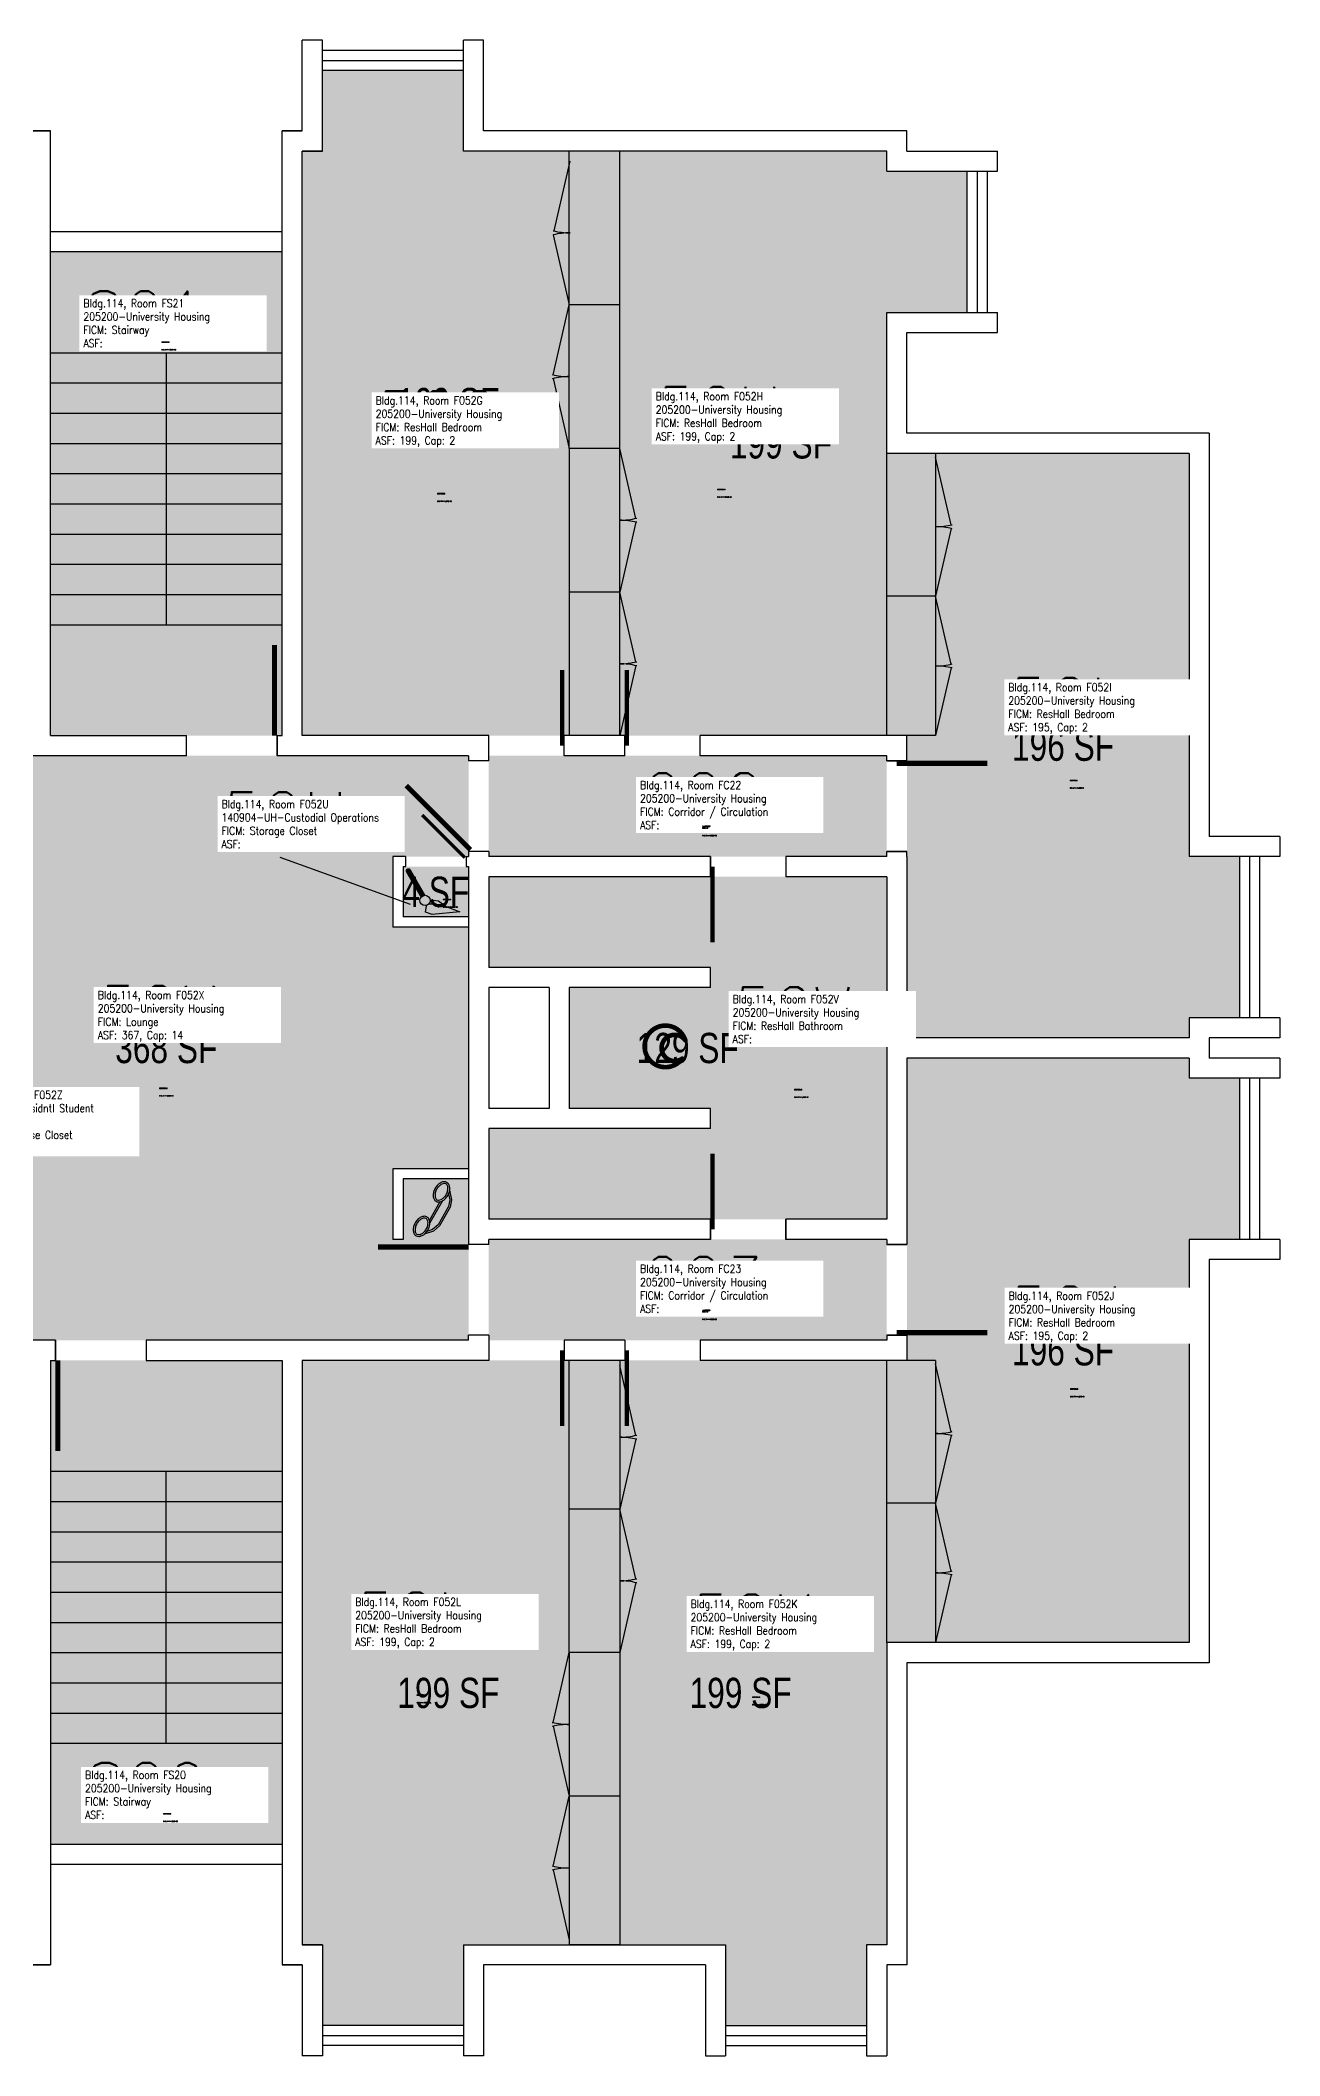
# Model space of a CAD drawing. Header units: inches. Extents: x 0 to 3144, y 0 to 2660.
# Drawn here: x 2652 to 3144, y 1860 to 2660 of the extents above; entities that cross this region are included whole.
import ezdxf
from ezdxf.enums import TextEntityAlignment as Align

# ---------------------------------------------------------------- set-up
doc = ezdxf.new("R2010")
doc.units = ezdxf.units.IN
doc.header["$LTSCALE"] = 10
doc.header["$MEASUREMENT"] = 0
doc.layers.get('0').update_dxf_attribs({"linetype": 'CONTINUOUS'})
for name, color, linetype in [('A-DOOR', 2, 'CONTINUOUS'), ('A-FLOR', 3, 'CONTINUOUS'), ('A-GLAZ', 1, 'CONTINUOUS'), ('A-GLAZ-SILL', 2, 'CONTINUOUS'), ('A-IDEN-CNUM', 7, 'CONTINUOUS'), ('A-IDEN-ICON', 4, 'CONTINUOUS'), ('A-IDEN-RNUM', 7, 'CONTINUOUS'), ('A-IDEN-SNUM', 4, 'CONTINUOUS'), ('A-IDEN-VNUM', 4, 'CONTINUOUS'), ('A-WALL', 5, 'CONTINUOUS'), ('AREA-TEXT', 3, 'CONTINUOUS'), ('Rooms-Category-Color', 7, 'CONTINUOUS'), ('Rooms-College-Color', 7, 'CONTINUOUS'), ('Rooms-Department-Color', 7, 'CONTINUOUS'), ('Rooms-Division-Color', 7, 'CONTINUOUS'), ('Rooms-Information', 7, 'CONTINUOUS')]:
    doc.layers.add(name, color=color, linetype=linetype)
doc.styles.add('AREA', font='arial.ttf', dxfattribs={"width": 0.75, "height": 24})
doc.styles.add('ROOMSNUMBER', font='txt.shx', dxfattribs={"height": 0.03})
doc.styles.add('ROOMVNUMBER', font='simplex.shx', dxfattribs={"width": 0.85})

# ---------------------------------------------------------------- blocks, each defined once
blk = doc.blocks.new('CPBATH')
at = {"color": 0, "linetype": 'ByBlock', "const_width": 0.0127}
for points in [[(0.0571, 0.0168, 0.861492), (-0.0551, 0, 1)], [(-0.0551, 0, 0.726902), (0.0487, -0.0337, 1)], [(0.0571, 0.0168, 0.729002), (-0.0084, -0.0042, 1)], [(-0.0084, -0.0042, 0.609468), (0.0487, -0.0337, 1)]]:
    blk.add_lwpolyline(points, format="xyb", dxfattribs=at)
at = {"color": 0, "linetype": 'ByBlock', "const_width": 0.00637}
for points in [[(0.0544, 0.0152, 1), (0.0599, 0.0184, 1)], [(0.0459, -0.0353, 1), (0.0515, -0.0321, 1)]]:
    blk.add_lwpolyline(points, format="xyb", close=True, dxfattribs=at)
blk = doc.blocks.new('CPPHONE')
at = {"color": 0, "linetype": 'ByBlock'}
for p, q in [((0.0096, 0.0252), (-0.0196, -0.0252)), ((0.0169, 0.0279), (-0.0182, -0.0329))]:
    blk.add_line(p, q, dxfattribs=at)
for points in [[(0.0364, 0.0572), (0.0417, 0.0308), (0.0382, 0.0108), (0.0082, -0.0411), (-0.0083, -0.0558), (-0.0338, -0.0645)], [(0.0334, 0.047), (0.0366, 0.0307), (0.0334, 0.0126), (0.0043, -0.0379), (-0.0109, -0.0514), (-0.0265, -0.0567)]]:
    blk.add_lwpolyline(points, dxfattribs=at)
for points in [[(0.0288, 0.0786, 0.139889), (0.0216, 0.0804, 0.107118), (0.0122, 0.0781, 0.079812), (0.0039, 0.0722, 0.067459), (-0.0035, 0.0626, 0.067459), (-0.008, 0.0515, 0.079812), (-0.009, 0.0413, 0.107118), (-0.0064, 0.032, 0.139889), (-0.0012, 0.0267, 0.139889), (0.0061, 0.0248, 0.107118), (0.0155, 0.0272, 0.079812), (0.0238, 0.0331, 0.067459), (0.0312, 0.0426, 0.067459), (0.0357, 0.0538, 0.079812), (0.0367, 0.0639, 0.107118), (0.034, 0.0732, 0.139889)], [(0.0263, 0.0743, 0.139889), (0.0218, 0.0754, 0.107118), (0.0144, 0.0736, 0.079812), (0.0074, 0.0686, 0.067459), (0.0008, 0.0601, 0.067459), (-0.0032, 0.0502, 0.079812), (-0.004, 0.0417, 0.107118), (-0.0019, 0.0344, 0.139889), (0.0013, 0.031, 0.139889), (0.0059, 0.0298, 0.107118), (0.0133, 0.0317, 0.079812), (0.0203, 0.0367, 0.067459), (0.0268, 0.0451, 0.067459), (0.0309, 0.055, 0.079812), (0.0317, 0.0636, 0.107118), (0.0296, 0.0709, 0.139889)], [(-0.0262, -0.0167, 0.139889), (-0.0334, -0.0148, 0.107118), (-0.0428, -0.0172, 0.079812), (-0.0511, -0.0231, 0.067459), (-0.0585, -0.0326, 0.067459), (-0.063, -0.0438, 0.079812), (-0.064, -0.0539, 0.107118), (-0.0614, -0.0632, 0.139889), (-0.0562, -0.0686, 0.139889), (-0.0489, -0.0704, 0.107118), (-0.0395, -0.0681, 0.079812), (-0.0312, -0.0622, 0.067459), (-0.0238, -0.0526, 0.067459), (-0.0193, -0.0415, 0.079812), (-0.0183, -0.0313, 0.107118), (-0.021, -0.022, 0.139889)], [(-0.0287, -0.021, 0.139889), (-0.0332, -0.0198, 0.107118), (-0.0406, -0.0217, 0.079812), (-0.0476, -0.0267, 0.067459), (-0.0542, -0.0351, 0.067459), (-0.0582, -0.045, 0.079812), (-0.059, -0.0536, 0.107118), (-0.0569, -0.0609, 0.139889), (-0.0537, -0.0643, 0.139889), (-0.0491, -0.0654, 0.107118), (-0.0417, -0.0636, 0.079812), (-0.0347, -0.0586, 0.067459), (-0.0282, -0.0501, 0.067459), (-0.0241, -0.0402, 0.079812), (-0.0233, -0.0317, 0.107118), (-0.0254, -0.0244, 0.139889)]]:
    blk.add_lwpolyline(points, format="xyb", close=True, dxfattribs=at)
blk = doc.blocks.new('CPCUST')
at = {"color": 0, "linetype": 'ByBlock'}
for p, q in [((0.0171, -0.0639), (0.02, -0.0466)), ((0.0262, -0.0408), (0.0446, -0.0406)), ((0.0297, -0.0341), (0.0376, -0.0302)), ((0.0376, -0.0302), (0.0533, -0.0324)), ((0.0446, -0.0406), (0.0543, -0.0505)), ((0.0533, -0.0324), (0.0745, -0.0479)), ((0.0745, -0.0479), (0.1117, -0.0625)), ((0.0358, -0.0705), (0.0171, -0.0639)), ((0.1117, -0.0625), (0.0358, -0.0705))]:
    blk.add_line(p, q, dxfattribs=at)
at = {"color": 0, "linetype": 'ByBlock', "const_width": 0.0075}
blk.add_lwpolyline([(-0.0332, 0.0481, 1), (-0.0268, 0.0519, 1)], format="xyb", close=True, dxfattribs=at)
at = {"color": 0, "linetype": 'ByBlock', "const_width": 0.015}
blk.add_lwpolyline([(-0.03, 0.05), (0.01, -0.0193)], dxfattribs=at)
at = {"color": 0, "linetype": 'ByBlock'}
blk.add_circle((0.0158, -0.0313), 0.0141, dxfattribs=at)

msp = doc.modelspace()

# ---------------------------------------------------------------- hatches: boundary and pattern name
at = {"layer": 'Rooms-Category-Color', "true_color": 0x728ef3}
for points in [[(2756, 2384), (2756, 2616), (2764, 2616), (2764, 2648), (2820, 2648), (2820, 2616), (2872, 2616), (2872, 2384)], [(2988, 2384), (2988, 2552), (3020, 2552), (3020, 2608), (2988, 2608), (2988, 2616), (2872, 2616), (2872, 2384)], [(2996, 2264), (2996, 2384), (2988, 2384), (2988, 2496), (3108, 2496), (3108, 2336), (3128, 2336), (3128, 2272), (3108, 2272), (3108, 2264)], [(2822, 2212), (2822, 2308), (2792.01, 2308), (2792, 2336), (2822, 2336), (2822, 2376), (2582, 2376), (2582, 2336), (2612, 2336), (2612, 2308), (2582, 2308), (2582, 2212), (2612, 2212), (2612, 2184), (2582, 2184), (2582, 2144), (2822, 2144), (2822, 2182), (2822, 2208), (2796, 2208), (2796, 2184), (2792, 2184), (2792, 2212)], [(2796, 2312), (2796, 2332), (2822, 2332), (2822, 2312)], [(2988, 2328), (2988, 2192), (2830, 2192), (2830, 2228), (2918, 2228), (2918, 2236), (2862, 2236), (2862, 2284), (2918, 2284), (2918, 2292), (2830, 2292), (2830, 2328)], [(2996, 2256), (2996, 2136), (2988, 2136), (2988, 2024), (3108, 2024), (3108, 2184), (3128, 2184), (3128, 2248), (3108, 2248), (3108, 2256)], [(2756, 2136), (2756, 1904), (2764, 1904), (2764, 1872), (2820, 1872), (2820, 1904), (2872, 1904), (2872, 2136)], [(2988, 2136), (2988, 1904), (2980, 1904), (2980, 1872), (2924, 1872), (2924, 1904), (2872, 1904), (2872, 2136)]]:
    msp.add_hatch(color=171, dxfattribs=at).paths.add_polyline_path(points)
at = {"layer": 'Rooms-Category-Color', "true_color": 0xadadad}
for points in [[(2656, 2384), (2748, 2384), (2748, 2576), (2656, 2576)], [(2988, 2336), (2988, 2376), (2830, 2376), (2830, 2336)], [(2830, 2184), (2830, 2144), (2988, 2144), (2988, 2184)], [(2656, 1944), (2748, 1944), (2748, 2136), (2656, 2136)]]:
    msp.add_hatch(color=253, dxfattribs=at).paths.add_polyline_path(points)
at = {"layer": 'Rooms-College-Color', "true_color": 0xadadad}
for points in [[(2756, 2384), (2756, 2616), (2764, 2616), (2764, 2648), (2820, 2648), (2820, 2616), (2872, 2616), (2872, 2384)], [(2988, 2384), (2988, 2552), (3020, 2552), (3020, 2608), (2988, 2608), (2988, 2616), (2872, 2616), (2872, 2384)], [(2656, 2384), (2748, 2384), (2748, 2576), (2656, 2576)], [(2996, 2264), (2996, 2384), (2988, 2384), (2988, 2496), (3108, 2496), (3108, 2336), (3128, 2336), (3128, 2272), (3108, 2272), (3108, 2264)], [(2822, 2212), (2822, 2308), (2792.01, 2308), (2792, 2336), (2822, 2336), (2822, 2376), (2582, 2376), (2582, 2336), (2612, 2336), (2612, 2308), (2582, 2308), (2582, 2212), (2612, 2212), (2612, 2184), (2582, 2184), (2582, 2144), (2822, 2144), (2822, 2182), (2822, 2208), (2796, 2208), (2796, 2184), (2792, 2184), (2792, 2212)], [(2988, 2336), (2988, 2376), (2830, 2376), (2830, 2336)], [(2796, 2312), (2796, 2332), (2822, 2332), (2822, 2312)], [(2988, 2328), (2988, 2192), (2830, 2192), (2830, 2228), (2918, 2228), (2918, 2236), (2862, 2236), (2862, 2284), (2918, 2284), (2918, 2292), (2830, 2292), (2830, 2328)], [(2996, 2256), (2996, 2136), (2988, 2136), (2988, 2024), (3108, 2024), (3108, 2184), (3128, 2184), (3128, 2248), (3108, 2248), (3108, 2256)], [(2830, 2184), (2830, 2144), (2988, 2144), (2988, 2184)], [(2656, 1944), (2748, 1944), (2748, 2136), (2656, 2136)], [(2756, 2136), (2756, 1904), (2764, 1904), (2764, 1872), (2820, 1872), (2820, 1904), (2872, 1904), (2872, 2136)], [(2988, 2136), (2988, 1904), (2980, 1904), (2980, 1872), (2924, 1872), (2924, 1904), (2872, 1904), (2872, 2136)]]:
    msp.add_hatch(color=253, dxfattribs=at).paths.add_polyline_path(points)
at = {"layer": 'Rooms-Department-Color', "true_color": 0x604aed}
for points in [[(2756, 2384), (2756, 2616), (2764, 2616), (2764, 2648), (2820, 2648), (2820, 2616), (2872, 2616), (2872, 2384)], [(2988, 2384), (2988, 2552), (3020, 2552), (3020, 2608), (2988, 2608), (2988, 2616), (2872, 2616), (2872, 2384)], [(2996, 2264), (2996, 2384), (2988, 2384), (2988, 2496), (3108, 2496), (3108, 2336), (3128, 2336), (3128, 2272), (3108, 2272), (3108, 2264)], [(2822, 2212), (2822, 2308), (2792.01, 2308), (2792, 2336), (2822, 2336), (2822, 2376), (2582, 2376), (2582, 2336), (2612, 2336), (2612, 2308), (2582, 2308), (2582, 2212), (2612, 2212), (2612, 2184), (2582, 2184), (2582, 2144), (2822, 2144), (2822, 2182), (2822, 2208), (2796, 2208), (2796, 2184), (2792, 2184), (2792, 2212)], [(2796, 2312), (2796, 2332), (2822, 2332), (2822, 2312)], [(2988, 2328), (2988, 2192), (2830, 2192), (2830, 2228), (2918, 2228), (2918, 2236), (2862, 2236), (2862, 2284), (2918, 2284), (2918, 2292), (2830, 2292), (2830, 2328)], [(2996, 2256), (2996, 2136), (2988, 2136), (2988, 2024), (3108, 2024), (3108, 2184), (3128, 2184), (3128, 2248), (3108, 2248), (3108, 2256)], [(2756, 2136), (2756, 1904), (2764, 1904), (2764, 1872), (2820, 1872), (2820, 1904), (2872, 1904), (2872, 2136)], [(2988, 2136), (2988, 1904), (2980, 1904), (2980, 1872), (2924, 1872), (2924, 1904), (2872, 1904), (2872, 2136)]]:
    msp.add_hatch(color=173, dxfattribs=at).paths.add_polyline_path(points)
at = {"layer": 'Rooms-Department-Color', "true_color": 0xacacac}
for points in [[(2656, 2384), (2748, 2384), (2748, 2576), (2656, 2576)], [(2988, 2336), (2988, 2376), (2830, 2376), (2830, 2336)], [(2830, 2184), (2830, 2144), (2988, 2144), (2988, 2184)], [(2656, 1944), (2748, 1944), (2748, 2136), (2656, 2136)]]:
    msp.add_hatch(color=253, dxfattribs=at).paths.add_polyline_path(points)
at = {"layer": 'Rooms-Division-Color', "true_color": 0x604aed}
for points in [[(2756, 2384), (2756, 2616), (2764, 2616), (2764, 2648), (2820, 2648), (2820, 2616), (2872, 2616), (2872, 2384)], [(2988, 2384), (2988, 2552), (3020, 2552), (3020, 2608), (2988, 2608), (2988, 2616), (2872, 2616), (2872, 2384)], [(2996, 2264), (2996, 2384), (2988, 2384), (2988, 2496), (3108, 2496), (3108, 2336), (3128, 2336), (3128, 2272), (3108, 2272), (3108, 2264)], [(2822, 2212), (2822, 2308), (2792.01, 2308), (2792, 2336), (2822, 2336), (2822, 2376), (2582, 2376), (2582, 2336), (2612, 2336), (2612, 2308), (2582, 2308), (2582, 2212), (2612, 2212), (2612, 2184), (2582, 2184), (2582, 2144), (2822, 2144), (2822, 2182), (2822, 2208), (2796, 2208), (2796, 2184), (2792, 2184), (2792, 2212)], [(2796, 2312), (2796, 2332), (2822, 2332), (2822, 2312)], [(2988, 2328), (2988, 2192), (2830, 2192), (2830, 2228), (2918, 2228), (2918, 2236), (2862, 2236), (2862, 2284), (2918, 2284), (2918, 2292), (2830, 2292), (2830, 2328)], [(2996, 2256), (2996, 2136), (2988, 2136), (2988, 2024), (3108, 2024), (3108, 2184), (3128, 2184), (3128, 2248), (3108, 2248), (3108, 2256)], [(2756, 2136), (2756, 1904), (2764, 1904), (2764, 1872), (2820, 1872), (2820, 1904), (2872, 1904), (2872, 2136)], [(2988, 2136), (2988, 1904), (2980, 1904), (2980, 1872), (2924, 1872), (2924, 1904), (2872, 1904), (2872, 2136)]]:
    msp.add_hatch(color=173, dxfattribs=at).paths.add_polyline_path(points)
at = {"layer": 'Rooms-Division-Color', "true_color": 0xadadad}
for points in [[(2656, 2384), (2748, 2384), (2748, 2576), (2656, 2576)], [(2988, 2336), (2988, 2376), (2830, 2376), (2830, 2336)], [(2830, 2184), (2830, 2144), (2988, 2144), (2988, 2184)], [(2656, 1944), (2748, 1944), (2748, 2136), (2656, 2136)]]:
    msp.add_hatch(color=253, dxfattribs=at).paths.add_polyline_path(points)

# ---------------------------------------------------------------- linework, layer by layer
at = {"layer": 'A-DOOR'}
for points in [[(2745, 2384, 2, 2, 0), (2745, 2420, 0, 0, 0.414214), (2710, 2384, 0, 0, 0.814237)], [(2859.17, 2380, 1.67, 1.67, 0), (2859.17, 2410, 0, 0, 0.414214), (2830, 2380, 0, 0, 0.814237)], [(2884.83, 2380, 1.67, 1.67, 0), (2884.83, 2410, 0, 0, -0.414214), (2914, 2380, 0, 0, -0.814237)], [(2822.71, 2338.71, 2, 2, 0), (2797.25, 2364.16, 0, 0, -0.195255), (2822, 2374.21, 0, 0, -0.195255)], [(2992, 2373, 2, 2, 0), (3028, 2373, 0, 0, -0.414214), (2992, 2338, 0, 0, -0.814237)], [(2820.53, 2335.53, 1.33, 1.33, 0), (2803.56, 2352.5, 0, 0, 0.195255), (2796.86, 2336, 0, 0, 0.195255)], [(2918.83, 2332, 1.67, 1.67, 0), (2918.83, 2302, 0, 0, 0.414214), (2948, 2332, 0, 0, 0.814237)], [(2918.83, 2188, 1.67, 1.67, 0), (2918.83, 2218, 0, 0, -0.414214), (2948, 2188, 0, 0, -0.814237)], [(2822, 2181, 2, 2, 0), (2786, 2181, 0, 0, 0.414214), (2822, 2146, 0, 0, 0.814237)], [(2992, 2147, 2, 2, 0), (3028, 2147, 0, 0, 0.414214), (2992, 2182, 0, 0, 0.814237)], [(2659, 2136, 2, 2, 0), (2659, 2100, 0, 0, 0.414214), (2694, 2136, 0, 0, 0.814237)], [(2859.17, 2140, 1.67, 1.67, 0), (2859.17, 2110, 0, 0, -0.414214), (2830, 2140, 0, 0, -0.814237)], [(2884.83, 2140, 1.67, 1.67, 0), (2884.83, 2110, 0, 0, 0.414214), (2914, 2140, 0, 0, 0.814237)]]:
    msp.add_lwpolyline(points, format="xyseb", dxfattribs=at)
at = {"layer": 'A-FLOR'}
for p, q in [((2882, 2616.02), (2862, 2616.02)), ((2862, 2498), (2862, 2616.02)), ((2882, 2498), (2882, 2616.02)), ((2855.95, 2584.32), (2862.36, 2612.08)), ((2855.59, 2582.77), (2862, 2555)), ((2855.59, 2527.23), (2862, 2555)), ((2882, 2555), (2862, 2555)), ((2656, 2536), (2748, 2536)), ((2702, 2536), (2702, 2428)), ((2656, 2524), (2748, 2524)), ((2855.59, 2525.77), (2862, 2498)), ((2656, 2512), (2748, 2512)), ((2656, 2500), (2748, 2500)), ((2882, 2498), (2862, 2498)), ((2862, 2498), (2862, 2384)), ((2888.41, 2470.23), (2882, 2498)), ((2882, 2441), (2882, 2498)), ((3007.4, 2496), (2988, 2496)), ((2988, 2384), (2988, 2496)), ((3007.4, 2496), (3007.4, 2439.29)), ((3013.62, 2467.64), (3007.4, 2494.58)), ((3007.4, 2494.58), (3007.4, 2439.29)), ((2656, 2488), (2748, 2488)), ((2656, 2476), (2748, 2476)), ((2888.41, 2468.77), (2882, 2441)), ((3013.62, 2466.23), (3007.4, 2439.29)), ((2656, 2464), (2748, 2464)), ((2656, 2452), (2748, 2452)), ((2882, 2441), (2862, 2441)), ((2882, 2384), (2882, 2443)), ((2888.41, 2413.23), (2882, 2441)), ((2882, 2384), (2882, 2441)), ((2656, 2440), (2748, 2440)), ((3007.4, 2439.29), (2988, 2439.29)), ((3013.62, 2412.35), (3007.4, 2439.29)), ((3007.4, 2439.29), (3007.4, 2384)), ((2656, 2428), (2748, 2428)), ((2888.41, 2411.77), (2882, 2384)), ((3013.62, 2410.94), (3007.4, 2384)), ((3007.4, 2384), (2988, 2384)), ((2862, 2020), (2862, 2136)), ((2882, 2136), (2882, 2077)), ((2888.41, 2106.23), (2882, 2134)), ((2882, 2134), (2882, 2077)), ((3007.4, 2136), (2988, 2136)), ((2988, 2024), (2988, 2136)), ((3007.4, 2136), (3007.4, 2079.29)), ((3013.62, 2107.64), (3007.4, 2134.58)), ((3007.4, 2134.58), (3007.4, 2079.29)), ((2888.41, 2104.77), (2882, 2077)), ((3013.62, 2106.23), (3007.4, 2079.29)), ((2656, 2092), (2748, 2092)), ((2702, 1984), (2702, 2092)), ((2656, 2080), (2748, 2080)), ((2882, 2077), (2862, 2077)), ((2888.41, 2049.23), (2882, 2077)), ((2882, 2077), (2882, 2020)), ((3007.4, 2079.29), (2988, 2079.29)), ((3013.62, 2052.35), (3007.4, 2079.29)), ((3007.4, 2079.29), (3007.4, 2024)), ((2656, 2068), (2748, 2068)), ((2656, 2056), (2748, 2056)), ((3013.62, 2050.94), (3007.4, 2024)), ((2656, 2044), (2748, 2044)), ((2888.41, 2047.77), (2882, 2020)), ((2656, 2032), (2748, 2032)), ((2656, 2020), (2748, 2020)), ((2855.59, 1992.23), (2862, 2020)), ((2882, 2020), (2862, 2020)), ((2862, 2020), (2862, 1904)), ((2882, 2020), (2882, 1904)), ((3007.4, 2024), (2988, 2024)), ((2656, 2008), (2748, 2008)), ((2656, 1996), (2748, 1996)), ((2855.59, 1990.77), (2862, 1963)), ((2656, 1984), (2748, 1984)), ((2855.59, 1935.23), (2862, 1963)), ((2882, 1963), (2862, 1963)), ((2855.59, 1933.77), (2862, 1906)), ((2882, 1904), (2862, 1904))]:
    msp.add_line(p, q, dxfattribs=at)
for centre, radius, start, end in [((2862.36, 2612.08), 28.5, 256.2626, 270), ((2862.36, 2555.08), 28.5, 90, 103.7374), ((2862, 2555), 28.5, 256.2626, 270), ((2862, 2498), 28.5, 90, 103.7374), ((2882, 2498), 28.5, 270, 283.7374), ((2882, 2441), 28.5, 76.2626, 90), ((3007.4, 2494.58), 27.64, 270, 283.7374), ((3007.4, 2439.29), 27.64, 76.2626, 90), ((2882, 2441), 28.5, 270, 283.7374), ((2882, 2384), 28.5, 76.2626, 90), ((3007.4, 2439.29), 27.64, 270, 283.7374), ((3007.4, 2384), 27.64, 76.2626, 90), ((2882, 2134), 28.5, 270, 283.7374), ((2882, 2077), 28.5, 76.2626, 90), ((3007.4, 2134.58), 27.64, 270, 283.7374), ((3007.4, 2079.29), 27.64, 76.2626, 90), ((2882, 2077), 28.5, 270, 283.7374), ((2882, 2020), 28.5, 76.2626, 90), ((3007.4, 2079.29), 27.64, 270, 283.7374), ((3007.4, 2024), 27.64, 76.2626, 90), ((2862, 2020), 28.5, 256.2626, 270), ((2862, 1963), 28.5, 90, 103.7374), ((2862, 1963), 28.5, 256.2626, 270), ((2862, 1906), 28.5, 90, 103.7374)]:
    msp.add_arc(centre, radius, start, end, dxfattribs=at)
at = {"layer": 'A-GLAZ'}
for p, q in [((2764, 2652), (2820, 2652)), ((3024, 2552), (3024, 2608)), ((3132, 2336), (3132, 2272)), ((3132, 2248), (3132, 2184)), ((2764, 1868), (2820, 1868)), ((2924, 1868), (2980, 1868))]:
    msp.add_line(p, q, dxfattribs=at)
at = {"layer": 'A-GLAZ-SILL'}
for p, q in [((2820, 2656), (2764, 2656)), ((2820, 2648), (2764, 2648)), ((3020, 2552), (3020, 2608)), ((3028, 2552), (3028, 2608)), ((3128, 2336), (3128, 2272)), ((3136, 2336), (3136, 2272)), ((3128, 2248), (3128, 2184)), ((3136, 2248), (3136, 2184)), ((2820, 1872), (2764, 1872)), ((2924, 1872), (2980, 1872)), ((2820, 1864), (2764, 1864)), ((2924, 1864), (2980, 1864))]:
    msp.add_line(p, q, dxfattribs=at)
at = {"layer": 'A-IDEN-VNUM'}
msp.add_lwpolyline([(2747.08, 2335.71), (2798.79, 2317.11)], dxfattribs=at)
at = {"layer": 'A-WALL'}
for p, q in [((2756, 2624), (2756, 2660)), ((2764, 2660), (2756, 2660)), ((2764, 2616), (2764, 2660)), ((2820, 2616), (2820, 2660)), ((2828, 2660), (2820, 2660)), ((2828, 2624), (2828, 2660)), ((2656, 2624), (2648, 2624)), ((2648, 2624), (2656, 2624)), ((2656, 2624), (2648, 2624)), ((2648, 2624), (2656, 2624)), ((2656, 2384), (2656, 2624)), ((2748, 2384), (2748, 2624)), ((2748, 2624), (2756, 2624)), ((2756, 2624), (2748, 2624)), ((2748, 2624), (2756, 2624)), ((2756, 2624), (2748, 2624)), ((2996, 2624), (2828, 2624)), ((2996, 2616), (2996, 2624)), ((2756, 2384), (2756, 2616)), ((2756, 2616), (2764, 2616)), ((2764, 2616), (2756, 2616)), ((2756, 2616), (2764, 2616)), ((2764, 2616), (2756, 2616)), ((2988, 2616), (2820, 2616)), ((2988, 2608), (2988, 2616)), ((2996, 2616), (3032, 2616)), ((3032, 2608), (3032, 2616)), ((2988, 2608), (3032, 2608)), ((2748, 2584), (2656, 2584)), ((2748, 2576), (2656, 2576)), ((2988, 2496), (2988, 2552)), ((2988, 2552), (3032, 2552)), ((3032, 2544), (3032, 2552)), ((2996, 2504), (2996, 2544)), ((2996, 2544), (3032, 2544)), ((3116, 2504), (2996, 2504)), ((3116, 2504), (3116, 2344)), ((3108, 2496), (2988, 2496)), ((3108, 2496), (3108, 2336)), ((2656, 2384), (2710, 2384)), ((2710, 2376), (2710, 2384)), ((2746, 2384), (2746, 2376)), ((2746, 2376), (2746, 2384)), ((2746, 2384), (2748, 2384)), ((2830, 2384), (2756, 2384)), ((2830, 2376), (2830, 2384)), ((2830, 2374), (2830, 2384)), ((2884, 2384), (2860, 2384)), ((2860, 2376), (2860, 2384)), ((2860, 2376), (2860, 2384)), ((2884, 2376), (2884, 2384)), ((2884, 2376), (2884, 2384)), ((2996, 2384), (2914, 2384)), ((2914, 2376), (2914, 2384)), ((2914, 2376), (2914, 2384)), ((2996, 2376), (2996, 2384)), ((2710, 2376), (2582, 2376)), ((2822, 2376), (2746, 2376)), ((2822, 2376), (2822, 2374)), ((2830, 2374), (2822, 2374)), ((2884, 2376), (2860, 2376)), ((2988, 2376), (2914, 2376)), ((2988, 2374), (2988, 2376)), ((2996, 2374), (2988, 2374)), ((2988, 2374), (2996, 2374)), ((2996, 2374), (2996, 2376)), ((2822, 2338), (2822, 2336)), ((2830, 2338), (2822, 2338)), ((2830, 2338), (2830, 2336)), ((2996, 2338), (2988, 2338)), ((2988, 2336), (2988, 2338)), ((2988, 2338), (2996, 2338)), ((2996, 2336), (2996, 2338)), ((3144, 2344), (3116, 2344)), ((3144, 2344), (3144, 2336)), ((2797, 2336), (2792, 2336)), ((2792, 2336), (2792, 2308)), ((2796, 2332), (2796, 2312)), ((2796, 2332), (2797, 2332)), ((2797, 2336), (2797, 2332)), ((2821, 2336), (2821, 2332)), ((2821, 2336), (2822, 2336)), ((2821, 2332), (2822, 2332)), ((2822, 2332), (2822, 2182)), ((2918, 2336), (2830, 2336)), ((2918, 2328), (2918, 2336)), ((2918, 2336), (2918, 2328)), ((2988, 2336), (2948, 2336)), ((2948, 2336), (2948, 2328)), ((2948, 2336), (2948, 2328)), ((2996, 2336), (2996, 2264)), ((3144, 2336), (3108, 2336)), ((2918, 2328), (2830, 2328)), ((2830, 2328), (2830, 2292)), ((2988, 2328), (2948, 2328)), ((2988, 2328), (2988, 2192)), ((2822, 2308), (2792, 2308)), ((2822, 2312), (2796, 2312)), ((2918, 2292), (2830, 2292)), ((2918, 2284), (2918, 2292)), ((2830, 2284), (2830, 2236)), ((2854, 2284), (2830, 2284)), ((2854, 2284), (2854, 2236)), ((2918, 2284), (2862, 2284)), ((2862, 2284), (2862, 2236)), ((3144, 2272), (3108, 2272)), ((3108, 2272), (3108, 2264)), ((3144, 2272), (3144, 2264)), ((3108, 2264), (2996, 2264)), ((3144, 2264), (3116, 2264)), ((3116, 2264), (3116, 2256)), ((2996, 2256), (2996, 2184)), ((3108, 2256), (2996, 2256)), ((3108, 2256), (3108, 2248)), ((3144, 2256), (3116, 2256)), ((3144, 2256), (3144, 2248)), ((3144, 2248), (3108, 2248)), ((2854, 2236), (2830, 2236)), ((2918, 2236), (2862, 2236)), ((2918, 2228), (2918, 2236)), ((2918, 2228), (2830, 2228)), ((2830, 2228), (2830, 2192)), ((2822, 2212), (2792, 2212)), ((2792, 2212), (2792, 2184)), ((2822, 2208), (2796, 2208)), ((2796, 2208), (2796, 2184)), ((2918, 2192), (2830, 2192)), ((2918, 2192), (2918, 2184)), ((2918, 2184), (2918, 2192)), ((2988, 2192), (2948, 2192)), ((2948, 2192), (2948, 2184)), ((2948, 2184), (2948, 2192)), ((2796, 2184), (2792, 2184)), ((2830, 2182), (2822, 2182)), ((2918, 2184), (2830, 2184)), ((2830, 2182), (2830, 2184)), ((2988, 2184), (2948, 2184)), ((2988, 2184), (2988, 2182)), ((2996, 2182), (2988, 2182)), ((2988, 2182), (2996, 2182)), ((2996, 2184), (2996, 2182)), ((3144, 2184), (3108, 2184)), ((3108, 2184), (3108, 2024)), ((3144, 2184), (3144, 2176)), ((3116, 2176), (3116, 2016)), ((3144, 2176), (3116, 2176)), ((2822, 2144), (2822, 2146)), ((2830, 2146), (2822, 2146)), ((2830, 2146), (2830, 2136)), ((2996, 2146), (2988, 2146)), ((2988, 2146), (2988, 2144)), ((2988, 2146), (2996, 2146)), ((2996, 2146), (2996, 2144)), ((2658, 2144), (2582, 2144)), ((2658, 2136), (2658, 2144)), ((2658, 2144), (2658, 2136)), ((2822, 2144), (2694, 2144)), ((2694, 2144), (2694, 2136)), ((2830, 2144), (2830, 2136)), ((2860, 2144), (2860, 2136)), ((2884, 2144), (2860, 2144)), ((2860, 2144), (2860, 2136)), ((2884, 2144), (2884, 2136)), ((2884, 2144), (2884, 2136)), ((2988, 2144), (2914, 2144)), ((2914, 2144), (2914, 2136)), ((2914, 2144), (2914, 2136)), ((2996, 2144), (2996, 2136)), ((2656, 2136), (2658, 2136)), ((2656, 2136), (2656, 1896)), ((2694, 2136), (2748, 2136)), ((2748, 2136), (2748, 1896)), ((2830, 2136), (2756, 2136)), ((2756, 2136), (2756, 1904)), ((2884, 2136), (2860, 2136)), ((2996, 2136), (2914, 2136)), ((2988, 2024), (2988, 1904)), ((3108, 2024), (2988, 2024)), ((2988, 2024), (2988, 1904)), ((2996, 2016), (2996, 1896)), ((3116, 2016), (2996, 2016)), ((2996, 2016), (2996, 1896)), ((2656, 1944), (2748, 1944)), ((2656, 1936), (2748, 1936)), ((2756, 1904), (2764, 1904)), ((2764, 1904), (2756, 1904)), ((2756, 1904), (2764, 1904)), ((2764, 1904), (2764, 1860)), ((2820, 1904), (2820, 1860)), ((2820, 1904), (2924, 1904)), ((2924, 1904), (2924, 1860)), ((2988, 1904), (2980, 1904)), ((2980, 1904), (2980, 1860)), ((2656, 1896), (2648, 1896)), ((2648, 1896), (2656, 1896)), ((2656, 1896), (2648, 1896)), ((2748, 1896), (2756, 1896)), ((2756, 1896), (2748, 1896)), ((2748, 1896), (2756, 1896)), ((2756, 1896), (2756, 1860)), ((2828, 1896), (2828, 1860)), ((2916, 1896), (2828, 1896)), ((2916, 1896), (2916, 1860)), ((2996, 1896), (2988, 1896)), ((2988, 1896), (2988, 1860)), ((2764, 1860), (2756, 1860)), ((2828, 1860), (2820, 1860)), ((2916, 1860), (2924, 1860)), ((2980, 1860), (2988, 1860))]:
    msp.add_line(p, q, dxfattribs=at)

# ---------------------------------------------------------------- block references
at = {"layer": 'A-IDEN-ICON', "xscale": 144, "yscale": 144, "zscale": 144}
for name, p in [('CPCUST', (2802.45, 2323.09, 0.04)), ('CPBATH', (2899.83, 2260.64)), ('CPPHONE', (2809.26, 2195.33, 0.04))]:
    msp.add_blockref(name, p, dxfattribs=at)

# ---------------------------------------------------------------- texts
at = {"layer": 'A-IDEN-CNUM', "style": 'ROOMSNUMBER'}
for s, p in [('CAD #114-F_S201-00', (2700.18, 2536.98)), ('CAD #114-F_S200-00', (2700.84, 1952.82))]:
    msp.add_text(s, height=0.36, dxfattribs=at).set_placement(p)
for s, p in [('CAD #114-F_0052-0G', (2809.6, 2476.86)), ('CAD #114-F_0052-0H', (2920.78, 2478.5)), ('CAD #114-F_0052-0I', (3060.75, 2363)), ('CAD #114-F_C202-00', (2914.83, 2344.14)), ('CAD #114-F_0052-0U', (2811.93, 2315.75)), ('CAD #114-F_0052-0X', (2699.31, 2240.84)), ('CAD #114-F_0052-0V', (2951.32, 2240.29)), ('CAD #114-F_C203-00', (2914.83, 2152.14)), ('CAD #114-F_0052-0J', (3060.88, 2121.46)), ('CAD #114-F_0052-0L', (2801.49, 1999.95)), ('CAD #114-F_0052-0K', (2934.61, 1999.14))]:
    msp.add_text(s, height=0.36, rotation=360, dxfattribs=at).set_placement(p)
at = {"layer": 'A-IDEN-RNUM', "style": 'ROOMSNUMBER'}
for s, p in [('0S21-00', (2700.18, 2539.98)), ('0S20-00', (2700.84, 1955.82))]:
    msp.add_text(s, height=0.36, dxfattribs=at).set_placement(p)
for s, p in [('0052-G0', (2809.6, 2479.86)), ('0052-H0', (2920.78, 2481.5)), ('0052-I0', (3060.75, 2366)), ('0C22-00', (2914.83, 2347.14)), ('0052-U0', (2811.93, 2318.75)), ('0052-X0', (2699.31, 2243.84)), ('0052-V0', (2951.32, 2243.29)), ('0C23-00', (2914.83, 2155.14)), ('0052-J0', (3060.88, 2124.46)), ('0052-L0', (2801.49, 2002.95)), ('0052-K0', (2934.61, 2002.14))]:
    msp.add_text(s, height=0.36, rotation=360, dxfattribs=at).set_placement(p)
at = {"layer": 'A-IDEN-SNUM', "style": 'ROOMSNUMBER'}
for s, p in [('1140FS2100', (2700.18, 2539.98)), ('1140FS2000', (2700.84, 1955.82))]:
    msp.add_text(s, height=0.36, dxfattribs=at).set_placement(p)
for s, p in [('1140F052G0', (2809.6, 2479.86)), ('1140F052H0', (2920.78, 2481.5)), ('1140F052I0', (3060.75, 2366)), ('1140FC2200', (2914.83, 2347.84)), ('1140F052U0', (2811.93, 2318.75)), ('1140F052X0', (2699.31, 2243.84)), ('1140F052V0', (2951.32, 2243.29)), ('1140FC2300', (2914.83, 2155.69)), ('1140F052J0', (3060.88, 2124.46)), ('1140F052L0', (2801.49, 2002.95)), ('1140F052K0', (2934.61, 2002.14))]:
    msp.add_text(s, height=0.36, rotation=360, dxfattribs=at).set_placement(p)
at = {"layer": 'A-IDEN-VNUM', "style": 'ROOMVNUMBER', "width": 0.85}
for s, p in [('S21', (2669.11, 2538.14)), ('S20', (2669.77, 1953.97))]:
    msp.add_text(s, height=22.238, dxfattribs=at).set_placement(p)
for s, p in [('52G', (2785.13, 2498.51)), ('52H', (2896.3, 2500.15)), ('52I', (3036.27, 2384.66)), ('C22', (2890.08, 2346.91)), ('52U', (2723.93, 2339.35)), ('52X', (2674.83, 2262.49)), ('52V', (2926.85, 2261.95)), ('52Z', (2618.53, 2218.62)), ('C23', (2890.08, 2154.91)), ('52J', (3036.41, 2143.12)), ('52L', (2777.02, 2021.61)), ('52K', (2910.14, 2020.8))]:
    msp.add_text(s, height=22.238, rotation=360, dxfattribs=at).set_placement(p)
at = {"layer": 'AREA-TEXT', "style": 'AREA', "width": 0.75}
for s, p in [('199 SF', (2814, 2516)), ('199 SF', (2946, 2500)), ('196 SF', (3058, 2380)), ('44 SF', (2909, 2356)), ('4 SF', (2809, 2322)), ('368 SF', (2702, 2260)), ('129 SF', (2909, 2260)), ('44 SF', (2909, 2164)), ('196 SF', (3058, 2140)), ('199 SF', (2814, 2004)), ('199 SF', (2930, 2004))]:
    msp.add_text(s, height=12, dxfattribs=at).set_placement(p, align=Align.MIDDLE_CENTER)

# ---------------------------------------------------------------- next in the draw order: texts
at = {"layer": 'Rooms-Information', "char_height": 3.1768, "width": 71.1604, "attachment_point": 7, "style": 'ROOMVNUMBER', "bg_fill": 3, "box_fill_scale": 1.5, "bg_fill_color": 256, "bg_fill_true_color": 13158600, "bg_fill_transparency": 0}
for s, insert in [('Bldg.114, Room FS21^M^J205200-University Housing^M^JFICM: Stairway^M^JASF: ', (2669.11, 2538.14)), ('Bldg.114, Room F052G^M^J205200-University Housing^M^JFICM: ResHall Bedroom^M^JASF: 199, Cap: 2', (2785.13, 2498.51)), ('Bldg.114, Room F052H^M^J205200-University Housing^M^JFICM: ResHall Bedroom^M^JASF: 199, Cap: 2', (2896.3, 2500.15)), ('Bldg.114, Room F052I^M^J205200-University Housing^M^JFICM: ResHall Bedroom^M^JASF: 195, Cap: 2', (3036.27, 2384.66)), ('Bldg.114, Room F052U^M^J140904-UH-Custodial Operations^M^JFICM: Storage Closet^M^JASF: ', (2723.93, 2339.35)), ('Bldg.114, Room FC22^M^J205200-University Housing^M^JFICM: Corridor / Circulation^M^JASF: ', (2890.08, 2346.91)), ('Bldg.114, Room F052X^M^J205200-University Housing^M^JFICM: Lounge^M^JASF: 367, Cap: 14', (2674.83, 2262.49)), ('Bldg.114, Room F052V^M^J205200-University Housing^M^JFICM: ResHall Bathroom^M^JASF: ', (2926.85, 2261.95)), ('Bldg.114, Room F052Z^M^J140903-UH-Residntl Student Experience^M^JFICM: Student Use Closet^M^JASF: ', (2618.53, 2218.62)), ('Bldg.114, Room FC23^M^J205200-University Housing^M^JFICM: Corridor / Circulation^M^JASF: ', (2890.08, 2154.91)), ('Bldg.114, Room F052J^M^J205200-University Housing^M^JFICM: ResHall Bedroom^M^JASF: 195, Cap: 2', (3036.41, 2143.12)), ('Bldg.114, Room F052L^M^J205200-University Housing^M^JFICM: ResHall Bedroom^M^JASF: 199, Cap: 2', (2777.02, 2021.61)), ('Bldg.114, Room F052K^M^J205200-University Housing^M^JFICM: ResHall Bedroom^M^JASF: 199, Cap: 2', (2910.14, 2020.8)), ('Bldg.114, Room FS20^M^J205200-University Housing^M^JFICM: Stairway^M^JASF: ', (2669.77, 1953.97))]:
    msp.add_mtext(s, dxfattribs=dict(at, insert=insert))

doc.saveas('drawing.dxf')
